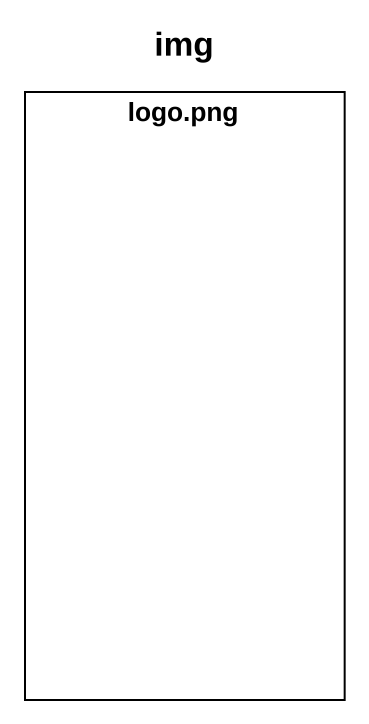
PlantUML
@startuml
title img
rectangle "logo.png" as logo_png
@enduml
